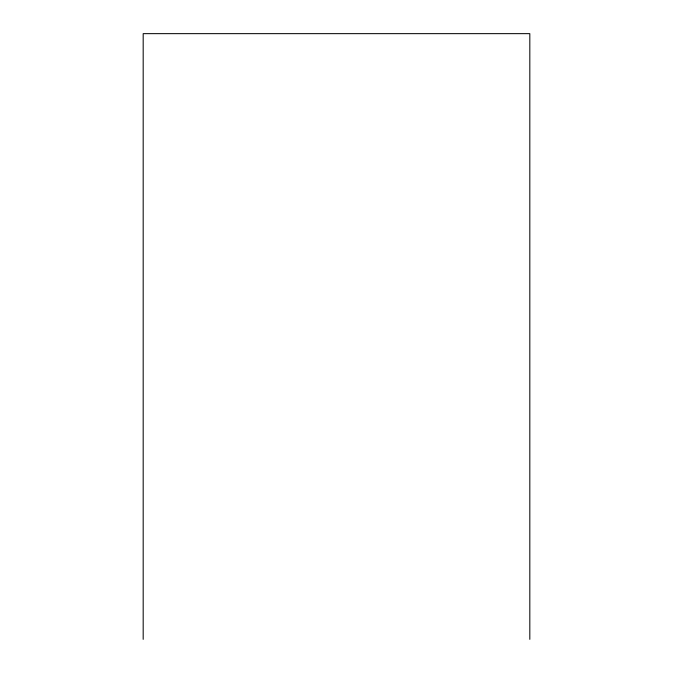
<?xml version="1.0" encoding="UTF-8"?>
<svg xmlns="http://www.w3.org/2000/svg" width="673" height="673" viewBox="0 0 673 673"><rect width="100%" height="100%" fill="white"/><g stroke="black" fill="none" stroke-linecap="round" stroke-linejoin="round"><path stroke-width="1.01" d="M529.819 639.35L529.819 33.65L143.181 33.65L143.181 639.35"/></g></svg>
